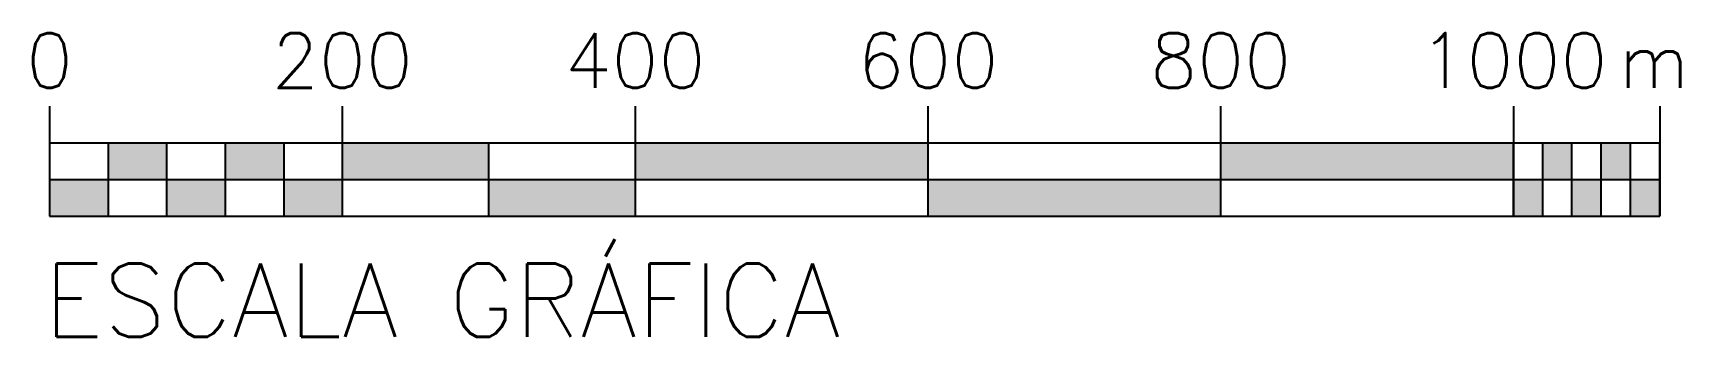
# Model space of a CAD drawing. Header units: millimetres. Extents: x 1094 to 2219, y 1027 to 1235.
import ezdxf
from ezdxf.enums import TextEntityAlignment as Align

# ---------------------------------------------------------------- set-up
doc = ezdxf.new("R2010")
doc.units = ezdxf.units.MM
doc.header["$LTSCALE"] = 0.02
doc.layers.add('escalas_gráficas', color=1, linetype='Continuous')
doc.styles.add('r60', font='romans.shx')
doc.styles.add('r80', font='romans.shx')

msp = doc.modelspace()

# ---------------------------------------------------------------- hatches: boundary and pattern name
at = {"layer": 'escalas_gráficas'}
h = msp.add_hatch(color=256, dxfattribs=at)
h.paths.add_polyline_path([(1144.9, 1109.7), (1144.9, 1134.7), (1104.9, 1134.7), (1104.9, 1109.7)])
h.paths.add_polyline_path([(1144.9, 1159.7), (1144.9, 1134.7), (1184.9, 1134.7), (1184.9, 1159.7)])
h.paths.add_polyline_path([(1184.9, 1134.7), (1184.9, 1109.7), (1224.9, 1109.7), (1224.9, 1134.7)])
h.paths.add_polyline_path([(1224.9, 1159.7), (1224.9, 1134.7), (1264.9, 1134.7), (1264.9, 1159.7)])
h.paths.add_polyline_path([(1264.9, 1134.7), (1264.9, 1109.7), (1304.9, 1109.7), (1304.9, 1134.7)])
h = msp.add_hatch(color=256, dxfattribs=at)
h.paths.add_polyline_path([(1304.9, 1159.7), (1304.9, 1134.7), (1404.9, 1134.7), (1404.9, 1159.7)])
h.paths.add_polyline_path([(1404.9, 1134.7), (1404.9, 1109.7), (1504.9, 1109.7), (1504.9, 1134.7)])
h.paths.add_polyline_path([(1504.9, 1159.7), (1504.9, 1134.7), (1704.9, 1134.7), (1704.9, 1159.7)])
h.paths.add_polyline_path([(1704.9, 1134.7), (1704.9, 1109.7), (1904.9, 1109.7), (1904.9, 1134.7)])
h.paths.add_polyline_path([(2104.9, 1134.7), (2104.9, 1159.7), (1904.9, 1159.7), (1904.9, 1134.7)])
h = msp.add_hatch(color=256, dxfattribs=at)
h.paths.add_polyline_path([(2124.9, 1134.7), (2104.9, 1134.7), (2104.9, 1109.7), (2124.9, 1109.7)])
h.paths.add_polyline_path([(2144.9, 1159.7), (2124.9, 1159.7), (2124.9, 1134.7), (2144.9, 1134.7)])
h.paths.add_polyline_path([(2164.9, 1134.7), (2144.9, 1134.7), (2144.9, 1109.7), (2164.9, 1109.7)])
h.paths.add_polyline_path([(2184.9, 1159.7), (2164.9, 1159.7), (2164.9, 1134.7), (2184.9, 1134.7)])
h.paths.add_polyline_path([(2204.9, 1134.7), (2184.9, 1134.7), (2184.9, 1109.7), (2204.9, 1109.7)])

# ---------------------------------------------------------------- linework, layer by layer
for p, q in [((1104.9, 1184.7), (1104.9, 1159.7)), ((1304.9, 1184.7), (1304.9, 1159.7)), ((1504.9, 1184.7), (1504.9, 1159.7)), ((1704.9, 1184.7), (1704.9, 1159.7)), ((1904.9, 1184.7), (1904.9, 1159.7)), ((2104.9, 1184.7), (2104.9, 1159.7)), ((2104.9, 1184.7), (2104.9, 1159.7)), ((2204.9, 1184.7), (2204.9, 1159.7)), ((1104.9, 1159.7), (2204.9, 1159.7)), ((1104.9, 1159.7), (1104.9, 1109.7)), ((1144.9, 1159.7), (1144.9, 1109.7)), ((1184.9, 1159.7), (1184.9, 1109.7)), ((1224.9, 1159.7), (1224.9, 1109.7)), ((1264.9, 1159.7), (1264.9, 1109.7)), ((1304.9, 1159.7), (1304.9, 1109.7)), ((1404.9, 1159.7), (1404.9, 1109.7)), ((1504.9, 1159.7), (1504.9, 1109.7)), ((1704.9, 1159.7), (1704.9, 1109.7)), ((1904.9, 1159.7), (1904.9, 1109.7)), ((2104.9, 1159.7), (2104.9, 1109.7)), ((2104.9, 1109.7), (2104.9, 1159.7)), ((2104.9, 1109.7), (2104.9, 1159.7)), ((2104.9, 1159.7), (2104.9, 1109.7)), ((2124.9, 1109.7), (2124.9, 1159.7)), ((2144.9, 1109.7), (2144.9, 1159.7)), ((2164.9, 1109.7), (2164.9, 1159.7)), ((2184.9, 1109.7), (2184.9, 1159.7)), ((2204.9, 1159.7), (2204.9, 1109.7)), ((2204.9, 1109.7), (2204.9, 1159.7)), ((1104.9, 1134.7), (2204.9, 1134.7)), ((1104.9, 1109.7), (2204.9, 1109.7))]:
    msp.add_line(p, q, dxfattribs=at)

# ---------------------------------------------------------------- texts
at = {"layer": 'escalas_gráficas', "color": 2, "style": 'r60'}
for s, p in [('0', (1104.9, 1197.1)), ('200', (1304.9, 1197.1)), ('400', (1504.9, 1197.1)), ('600', (1704.9, 1197.1)), ('800', (1904.9, 1197.1)), ('1000', (2104.9, 1197.1)), ('m', (2201, 1197.1))]:
    msp.add_text(s, height=37.5, dxfattribs=at).set_placement(p, align=Align.CENTER)
at = {"layer": 'escalas_gráficas', "color": 2, "style": 'r80'}
msp.add_text('ESCALA GRÁFICA', height=50, dxfattribs=at).set_placement((1101.1, 1027.3))

doc.saveas('drawing.dxf')
